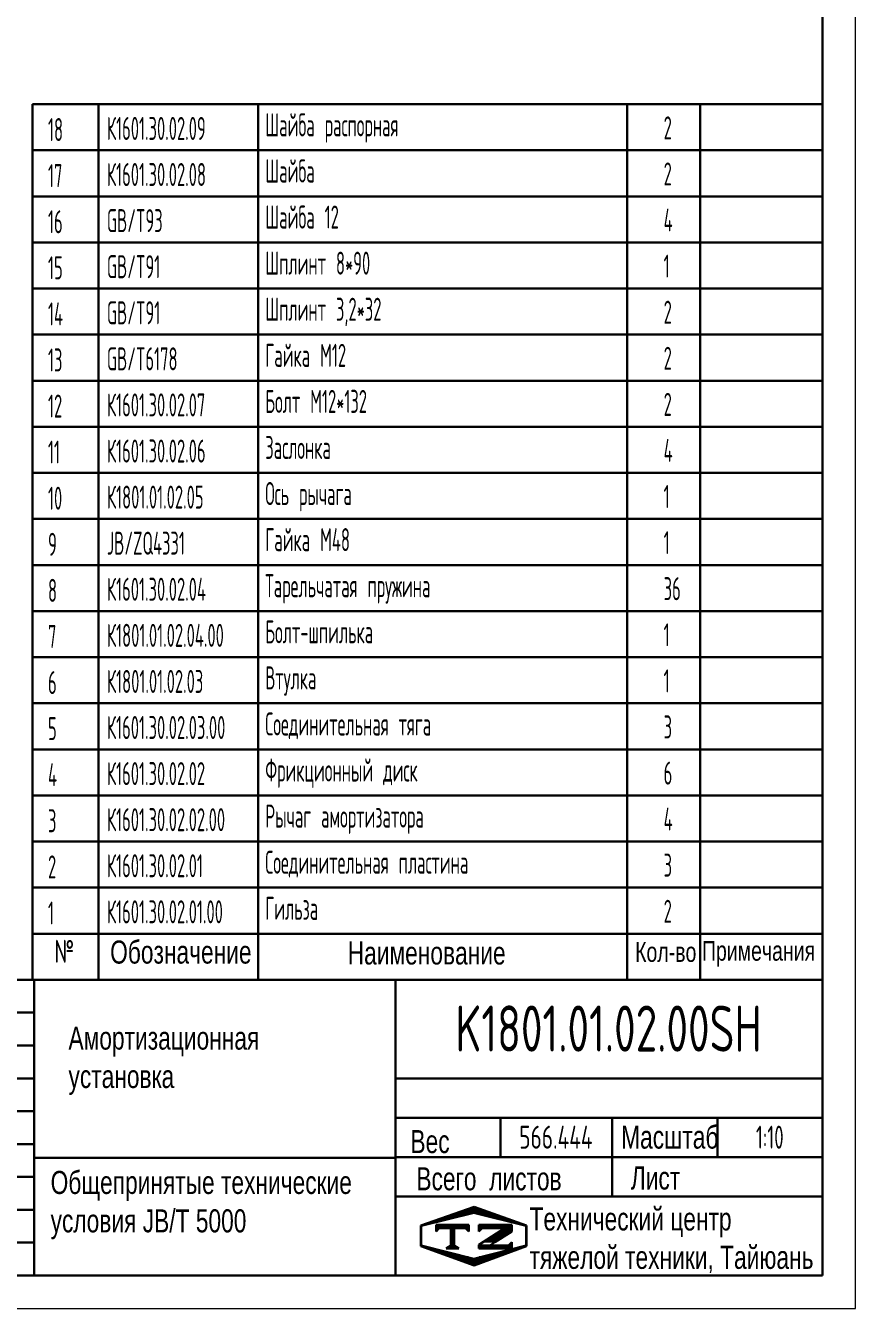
# Model space of a CAD drawing. Header units: millimetres. Extents: x 0 to 4200, y 0 to 2970.
# Drawn here: x 2939 to 4200, y 0 to 1948 of the extents above; entities that cross this region are included whole.
import ezdxf
from ezdxf.enums import TextEntityAlignment as Align

# ---------------------------------------------------------------- set-up
doc = ezdxf.new("R2010")
doc.units = ezdxf.units.MM
doc.header["$LTSCALE"] = 100
doc.layers.get('0').update_dxf_attribs({"lineweight": 30})
for name, color, linetype, lineweight in [('01', 7, 'Continuous', 30), ('02', 1, 'Continuous', 13), ('11', 3, 'Continuous', 13), ('THICK', 7, 'Continuous', 30)]:
    doc.layers.add(name, color=color, linetype=linetype, lineweight=lineweight)
doc.styles.add('HZLIB', font='TXT.shx', dxfattribs={"width": 0.5, "height": 35})
doc.styles.get("Standard").update_dxf_attribs({"font": 'isocp', "width": 0.707, "bigfont": 'intecad.shx'})

# ---------------------------------------------------------------- blocks, each defined once
blk = doc.blocks.new('*U19')
at = {"layer": '01'}
for points in [[(415, 5), (415, 292)], [(25, 5), (415, 5)]]:
    blk.add_lwpolyline(points, dxfattribs=at)
at = {"layer": '02'}
for points in [[(420, 0), (420, 297)], [(0, 0), (420, 0)]]:
    blk.add_lwpolyline(points, dxfattribs=at)
blk = doc.blocks.new('*X42')
at = {"color": 0}
for p, q in [((127.06, 7.8), (132.06, 7.8)), ((127.06, 7.5), (132.06, 7.5)), ((127.06, 7.2), (127.32, 7.2)), ((128.77, 6), (130.57, 6)), ((129.23, 6.3), (131.04, 6.3)), ((129.7, 6.6), (131.51, 6.6)), ((130.16, 6.9), (131.98, 6.9)), ((130.62, 7.2), (132.06, 7.2)), ((127.84, 5.4), (129.64, 5.4)), ((128.3, 5.7), (130.1, 5.7))]:
    blk.add_line(p, q, dxfattribs=at)
blk = doc.blocks.new('*X43')
at = {"color": 0}
for p, q in [((127.06, 4.8), (132.06, 4.8)), ((127.06, 4.5), (132.06, 4.5)), ((131.84, 5.1), (132.06, 5.1))]:
    blk.add_line(p, q, dxfattribs=at)
blk = doc.blocks.new('*X41')
at = {"color": 0}
for p, q in [((122.34, 4.5), (123.72, 4.5)), ((122.82, 4.8), (123.24, 4.8))]:
    blk.add_line(p, q, dxfattribs=at)
blk = doc.blocks.new('*X40')
at = {"color": 0}
for p, q in [((120.53, 7.8), (125.53, 7.8)), ((120.53, 7.5), (125.53, 7.5)), ((120.53, 7.2), (120.79, 7.2)), ((125.27, 7.2), (125.53, 7.2))]:
    blk.add_line(p, q, dxfattribs=at)
blk = doc.blocks.new('*X39')
at = {"color": 0}
for p, q in [((124.1, 9.9), (128.52, 9.9)), ((124.97, 10.2), (127.67, 10.2)), ((125.83, 10.5), (126.82, 10.5)), ((118.94, 8.1), (119.52, 8.1)), ((119.8, 8.4), (120.72, 8.4)), ((120.66, 8.7), (121.92, 8.7)), ((121.52, 9), (123.12, 9)), ((122.38, 9.3), (124.32, 9.3)), ((123.24, 9.6), (125.52, 9.6)), ((127.02, 9.6), (129.37, 9.6)), ((128.22, 9.3), (130.22, 9.3)), ((129.42, 9), (131.07, 9)), ((130.62, 8.7), (131.92, 8.7)), ((131.82, 8.4), (132.77, 8.4)), ((133.02, 8.1), (133.62, 8.1)), ((118.22, 7.8), (118.32, 7.8)), ((118.22, 7.5), (118.27, 7.5)), ((118.22, 7.2), (118.27, 7.2)), ((118.22, 6.9), (118.27, 6.9)), ((118.22, 6.6), (118.27, 6.6)), ((118.22, 6.3), (118.27, 6.3)), ((118.22, 6), (118.27, 6)), ((134.22, 7.8), (134.32, 7.8)), ((134.27, 7.5), (134.32, 7.5)), ((134.27, 7.2), (134.32, 7.2)), ((134.27, 6.9), (134.32, 6.9)), ((134.27, 6.6), (134.32, 6.6)), ((134.27, 6.3), (134.32, 6.3)), ((134.27, 6), (134.32, 6)), ((118.22, 5.7), (118.27, 5.7)), ((118.22, 5.4), (118.27, 5.4)), ((118.22, 5.1), (118.27, 5.1)), ((118.22, 4.8), (118.27, 4.8)), ((118.79, 4.5), (119.42, 4.5)), ((119.61, 4.2), (120.62, 4.2)), ((131.92, 4.2), (132.95, 4.2)), ((133.12, 4.5), (133.76, 4.5)), ((134.27, 5.7), (134.32, 5.7)), ((134.27, 5.4), (134.32, 5.4)), ((134.27, 5.1), (134.32, 5.1)), ((134.27, 4.8), (134.32, 4.8)), ((120.43, 3.9), (121.82, 3.9)), ((121.26, 3.6), (123.02, 3.6)), ((122.08, 3.3), (124.22, 3.3)), ((122.91, 3), (125.42, 3)), ((123.73, 2.7), (128.89, 2.7)), ((124.55, 2.4), (128.07, 2.4)), ((125.38, 2.1), (127.26, 2.1)), ((127.12, 3), (129.7, 3)), ((128.32, 3.3), (130.51, 3.3)), ((129.52, 3.6), (131.32, 3.6)), ((130.72, 3.9), (132.14, 3.9)), ((126.2, 1.8), (126.45, 1.8))]:
    blk.add_line(p, q, dxfattribs=at)

msp = doc.modelspace()

# ---------------------------------------------------------------- linework, layer by layer
for p, q in [((2950, 1829.06), (2950, 499.06)), ((2950, 1829.06), (4150, 1829.06)), ((3050, 1829.06), (3050, 499.06)), ((3292.7, 1829.06), (3292.7, 499.06)), ((3853.42, 1829.06), (3853.42, 499.06)), ((3964.33, 1829.06), (3964.33, 499.06)), ((4150, 1829.06), (4150, 499.06)), ((2950, 1759.06), (4150, 1759.06)), ((2950, 1689.06), (4150, 1689.06)), ((2950, 1619.06), (4150, 1619.06)), ((2950, 1549.06), (4150, 1549.06)), ((2950, 1479.06), (4150, 1479.06)), ((2950, 1409.06), (4150, 1409.06)), ((2950, 1339.06), (4150, 1339.06)), ((2950, 1269.06), (4150, 1269.06)), ((2950, 1199.06), (4150, 1199.06)), ((2950, 1129.06), (4150, 1129.06)), ((2950, 1059.06), (4150, 1059.06)), ((2950, 989.06), (4150, 989.06)), ((2950, 919.06), (4150, 919.06)), ((2950, 849.06), (4150, 849.06)), ((2950, 779.06), (4150, 779.06)), ((2950, 709.06), (4150, 709.06)), ((2950, 639.06), (4150, 639.06)), ((2950, 569.06), (4150, 569.06)), ((2950, 499.06), (4150, 499.06))]:
    msp.add_line(p, q)
at = {"layer": '01'}
msp.add_line((2952.5, 499.06), (4150, 499.06), dxfattribs=at)
msp.add_point((4150, 500), dxfattribs=at)
at = {"layer": 'THICK'}
for p, q in [((2353.74, 499.06), (4150, 499.06)), ((2952.5, 50), (2952.5, 499.06)), ((3501.35, 50), (3501.35, 499.06)), ((4150, 50), (4150, 499.06)), ((2353.74, 349.38), (2952.5, 349.38)), ((3501.35, 349.38), (4150, 349.38)), ((2353.74, 299.48), (2952.5, 299.48)), ((3501.35, 289.5), (4150, 289.5)), ((3661.02, 229.63), (3661.02, 289.5)), ((3830.67, 169.75), (3830.67, 289.5)), ((3990.33, 229.63), (3990.33, 289.5)), ((2952.5, 228.76), (3501.35, 228.76)), ((3501.35, 229.63), (4150, 229.63)), ((3501.35, 169.75), (4150, 169.75)), ((2353.74, 50), (4150, 50))]:
    msp.add_line(p, q, dxfattribs=at)
at = {"layer": 'THICK', "color": 3}
for p, q in [((2353.74, 449.17), (2952.5, 449.17)), ((2353.74, 399.27), (2952.5, 399.27)), ((2353.74, 249.58), (2952.5, 249.58)), ((2353.74, 199.69), (2952.5, 199.69)), ((2353.74, 149.79), (2952.5, 149.79)), ((3539.79, 125.9), (3620.67, 154.07)), ((3540.32, 125.27), (3620.15, 145.23)), ((3620.15, 145.23), (3699.99, 125.27)), ((3620.67, 154.07), (3700.51, 125.9)), ((3539.79, 94.53), (3539.79, 125.9)), ((3540.32, 95.33), (3540.32, 125.27)), ((3562.86, 116.85), (3562.86, 126.83)), ((3562.86, 126.83), (3612.76, 126.83)), ((3567.85, 121.84), (3562.86, 116.85)), ((3607.77, 121.84), (3567.85, 121.84)), ((3585.63, 121.89), (3585.63, 94.52)), ((3587.81, 121.89), (3587.81, 94.52)), ((3590.3, 121.89), (3590.3, 94.52)), ((3612.76, 116.85), (3607.77, 121.84)), ((3612.76, 126.83), (3612.76, 116.85)), ((3628.04, 126.83), (3628.04, 116.85)), ((3628.04, 126.83), (3677.93, 126.83)), ((3628.04, 116.85), (3633.03, 121.84)), ((3667.33, 121.84), (3628.04, 96.42)), ((3633.03, 121.84), (3667.33, 121.84)), ((3677.93, 116.95), (3652.37, 100.59)), ((3677.93, 126.83), (3677.93, 116.85)), ((3699.99, 125.27), (3699.99, 95.33)), ((3700.51, 125.9), (3700.51, 94.53)), ((2353.74, 99.9), (2952.5, 99.9)), ((3652.37, 100.59), (3644.74, 95.71)), ((3677.93, 100.7), (3672.94, 95.71)), ((3677.93, 90.72), (3677.93, 100.7)), ((3620.67, 65.08), (3539.79, 94.53)), ((3620.15, 75.37), (3540.32, 95.33)), ((3587.81, 96.8), (3578.14, 90.72)), ((3578.14, 90.72), (3587.81, 90.72)), ((3587.81, 96.8), (3597.48, 90.72)), ((3597.48, 90.72), (3587.81, 90.72)), ((3699.99, 95.33), (3620.15, 75.37)), ((3700.51, 94.53), (3620.67, 65.08)), ((3628.04, 96.42), (3628.04, 90.72)), ((3628.04, 90.72), (3677.93, 90.72)), ((3672.94, 95.71), (3644.74, 95.71))]:
    msp.add_line(p, q, dxfattribs=at)

# ---------------------------------------------------------------- block references
at = {"layer": '01', "xscale": 10, "yscale": 10, "zscale": 10}
msp.add_blockref('*U19', (0, 0), dxfattribs=at)
at = {"layer": 'THICK', "color": 3, "xscale": 9.979200000000105, "yscale": 9.979199999999992, "zscale": 9.979200000000002}
for name in ['*X39', '*X40', '*X42', '*X43', '*X41']:
    msp.add_blockref(name, (2360.06, 47.56), dxfattribs=at)

# ---------------------------------------------------------------- texts
at = {"style": 'HZLIB', "width": 0.5}
for s, p in [('Шайба распорная', (3303.45, 1780.12)), ('18', (2973.33, 1773.06)), ('К1601.30.02.09', (3062.82, 1774.74)), ('2', (3908.71, 1775.61)), ('17', (2973.33, 1703.06)), ('К1601.30.02.08', (3062.82, 1704.74)), ('Шайба', (3303.45, 1710.12)), ('2', (3908.71, 1705.61)), ('16', (2973.33, 1633.06)), ('GB/T93', (3062.82, 1634.74)), ('Шайба 12', (3303.45, 1640.12)), ('4', (3908.71, 1635.61)), ('15', (2973.33, 1563.06)), ('GB/T91', (3062.82, 1564.74)), ('Шплинт 8*90', (3303.45, 1570.12)), ('1', (3908.71, 1565.62)), ('14', (2973.33, 1493.06)), ('GB/T91', (3062.82, 1494.74)), ('Шплинт 3,2*32', (3303.45, 1500.12)), ('2', (3908.71, 1495.62)), ('Гайка М12', (3303.45, 1430.12)), ('13', (2973.33, 1423.06)), ('GB/T6178', (3062.82, 1424.75)), ('2', (3908.71, 1425.62)), ('12', (2973.33, 1353.06)), ('К1601.30.02.07', (3062.82, 1354.75)), ('Болт М12*132', (3303.45, 1360.12)), ('2', (3908.71, 1355.62)), ('Заслонка', (3303.45, 1290.12)), ('11', (2973.33, 1283.06)), ('К1601.30.02.06', (3062.82, 1284.75)), ('4', (3908.71, 1285.62)), ('10', (2973.33, 1213.06)), ('К1801.01.02.05', (3062.82, 1214.75)), ('Ось рычага', (3303.45, 1220.12)), ('1', (3908.71, 1215.62)), ('9', (2973.33, 1143.06)), ('JB/ZQ4331', (3062.82, 1144.75)), ('Гайка М48', (3303.45, 1150.13)), ('1', (3908.71, 1145.62)), ('Тарельчатая пружина', (3303.45, 1080.13)), ('36', (3908.71, 1075.62)), ('8', (2973.33, 1073.06)), ('К1601.30.02.04', (3062.82, 1074.75)), ('7', (2973.33, 1003.06)), ('К1801.01.02.04.00', (3062.82, 1004.75)), ('Болт-шпилька', (3303.45, 1010.13)), ('1', (3908.71, 1005.62)), ('Втулка', (3303.45, 940.13)), ('6', (2973.33, 933.06)), ('К1801.01.02.03', (3062.82, 934.75)), ('1', (3908.71, 935.62)), ('5', (2973.33, 863.06)), ('К1601.30.02.03.00', (3062.82, 864.75)), ('Соединительная тяга', (3303.45, 870.13)), ('3', (3908.71, 865.63)), ('4', (2973.33, 793.06)), ('К1601.30.02.02', (3062.82, 794.75)), ('Фрикционный диск', (3303.45, 800.13)), ('6', (3908.71, 795.63)), ('Рычаг амортизатора', (3303.45, 730.13)), ('4', (3908.71, 725.63)), ('3', (2973.33, 723.06)), ('К1601.30.02.02.00', (3062.82, 724.76)), ('2', (2973.33, 653.06)), ('К1601.30.02.01', (3062.82, 654.76)), ('Соединительная пластина', (3303.45, 660.13)), ('3', (3908.71, 655.63)), ('Гильза', (3303.45, 590.13)), ('1', (2973.33, 583.06)), ('К1601.30.02.01.00', (3062.82, 584.76)), ('2', (3908.71, 585.63))]:
    msp.add_text(s, height=35, dxfattribs=at).set_placement(p)
at = {"layer": '01', "attachment_point": 1}
for s, insert, char_height in [('{\\Fisocp,intecad|c204;№}', (2983.21, 559.76), 35), ('{\\fArial|b0|i0|c204|p34;Обозначение}', (3067.74, 558.69), 35), ('{\\fArial|b0|i0|c204|p34;Наименование}', (3428.67, 557.3), 35), ('{\\fArial|b0|i0|c204|p34;Кол-во}', (3865.34, 556.27), 30), ('{\\fArial|b0|i0|c204|p34;Примечания}', (3966.92, 558.06), 30), ('{\\fArial|b0|i0|c204|p34;Масштаб}', (3844.1, 277.64), 35), ('{\\fArial|b0|i0|c204|p34;Вес}', (3523.96, 270.86), 35), ('{\\fArial|b0|i0|c204|p34;Всего  листов}', (3533.01, 214.35), 35), ('{\\fArial|b0|i0|c204|p34;Лист}', (3858.81, 215.48), 35), ('{\\fArial|b0|i0|c204|p34;Общепринятые технические\\Pусловия \\fArial|b0|i0|c0|p34;JB/T 5000}', (2977.32, 208.76), 35), ('{\\fArial|b0|i0|c204|p34;Технический центр\\Pтяжелой техники, Тайюань}', (3704.96, 153.31), 35)]:
    msp.add_mtext(s, dxfattribs=dict(at, insert=insert, char_height=char_height))
at = {"layer": '01', "insert": (3004.47, 428.03), "char_height": 35, "width": 1.1312, "attachment_point": 1}
msp.add_mtext('{\\fArial|b0|i0|c204|p34;\\C3;Амортизационная\\Pустановка}', dxfattribs=at)
at = {"layer": '11'}
for s, height, width, p, p2 in [('K1801.01.02.00SH', 70, 0.695901, (3592.27, 390), (4057.73, 390)), ('566.444', 35, 0.684194, (3689.32, 242.5), (3800.68, 242.5)), ('1:10', 35, 0.6497, (4048.96, 242.5), (4091.04, 242.5))]:
    msp.add_text(s, height=height, dxfattribs=dict(at, width=width)).set_placement(p, p2, align=Align.FIT)

doc.saveas('drawing.dxf')
